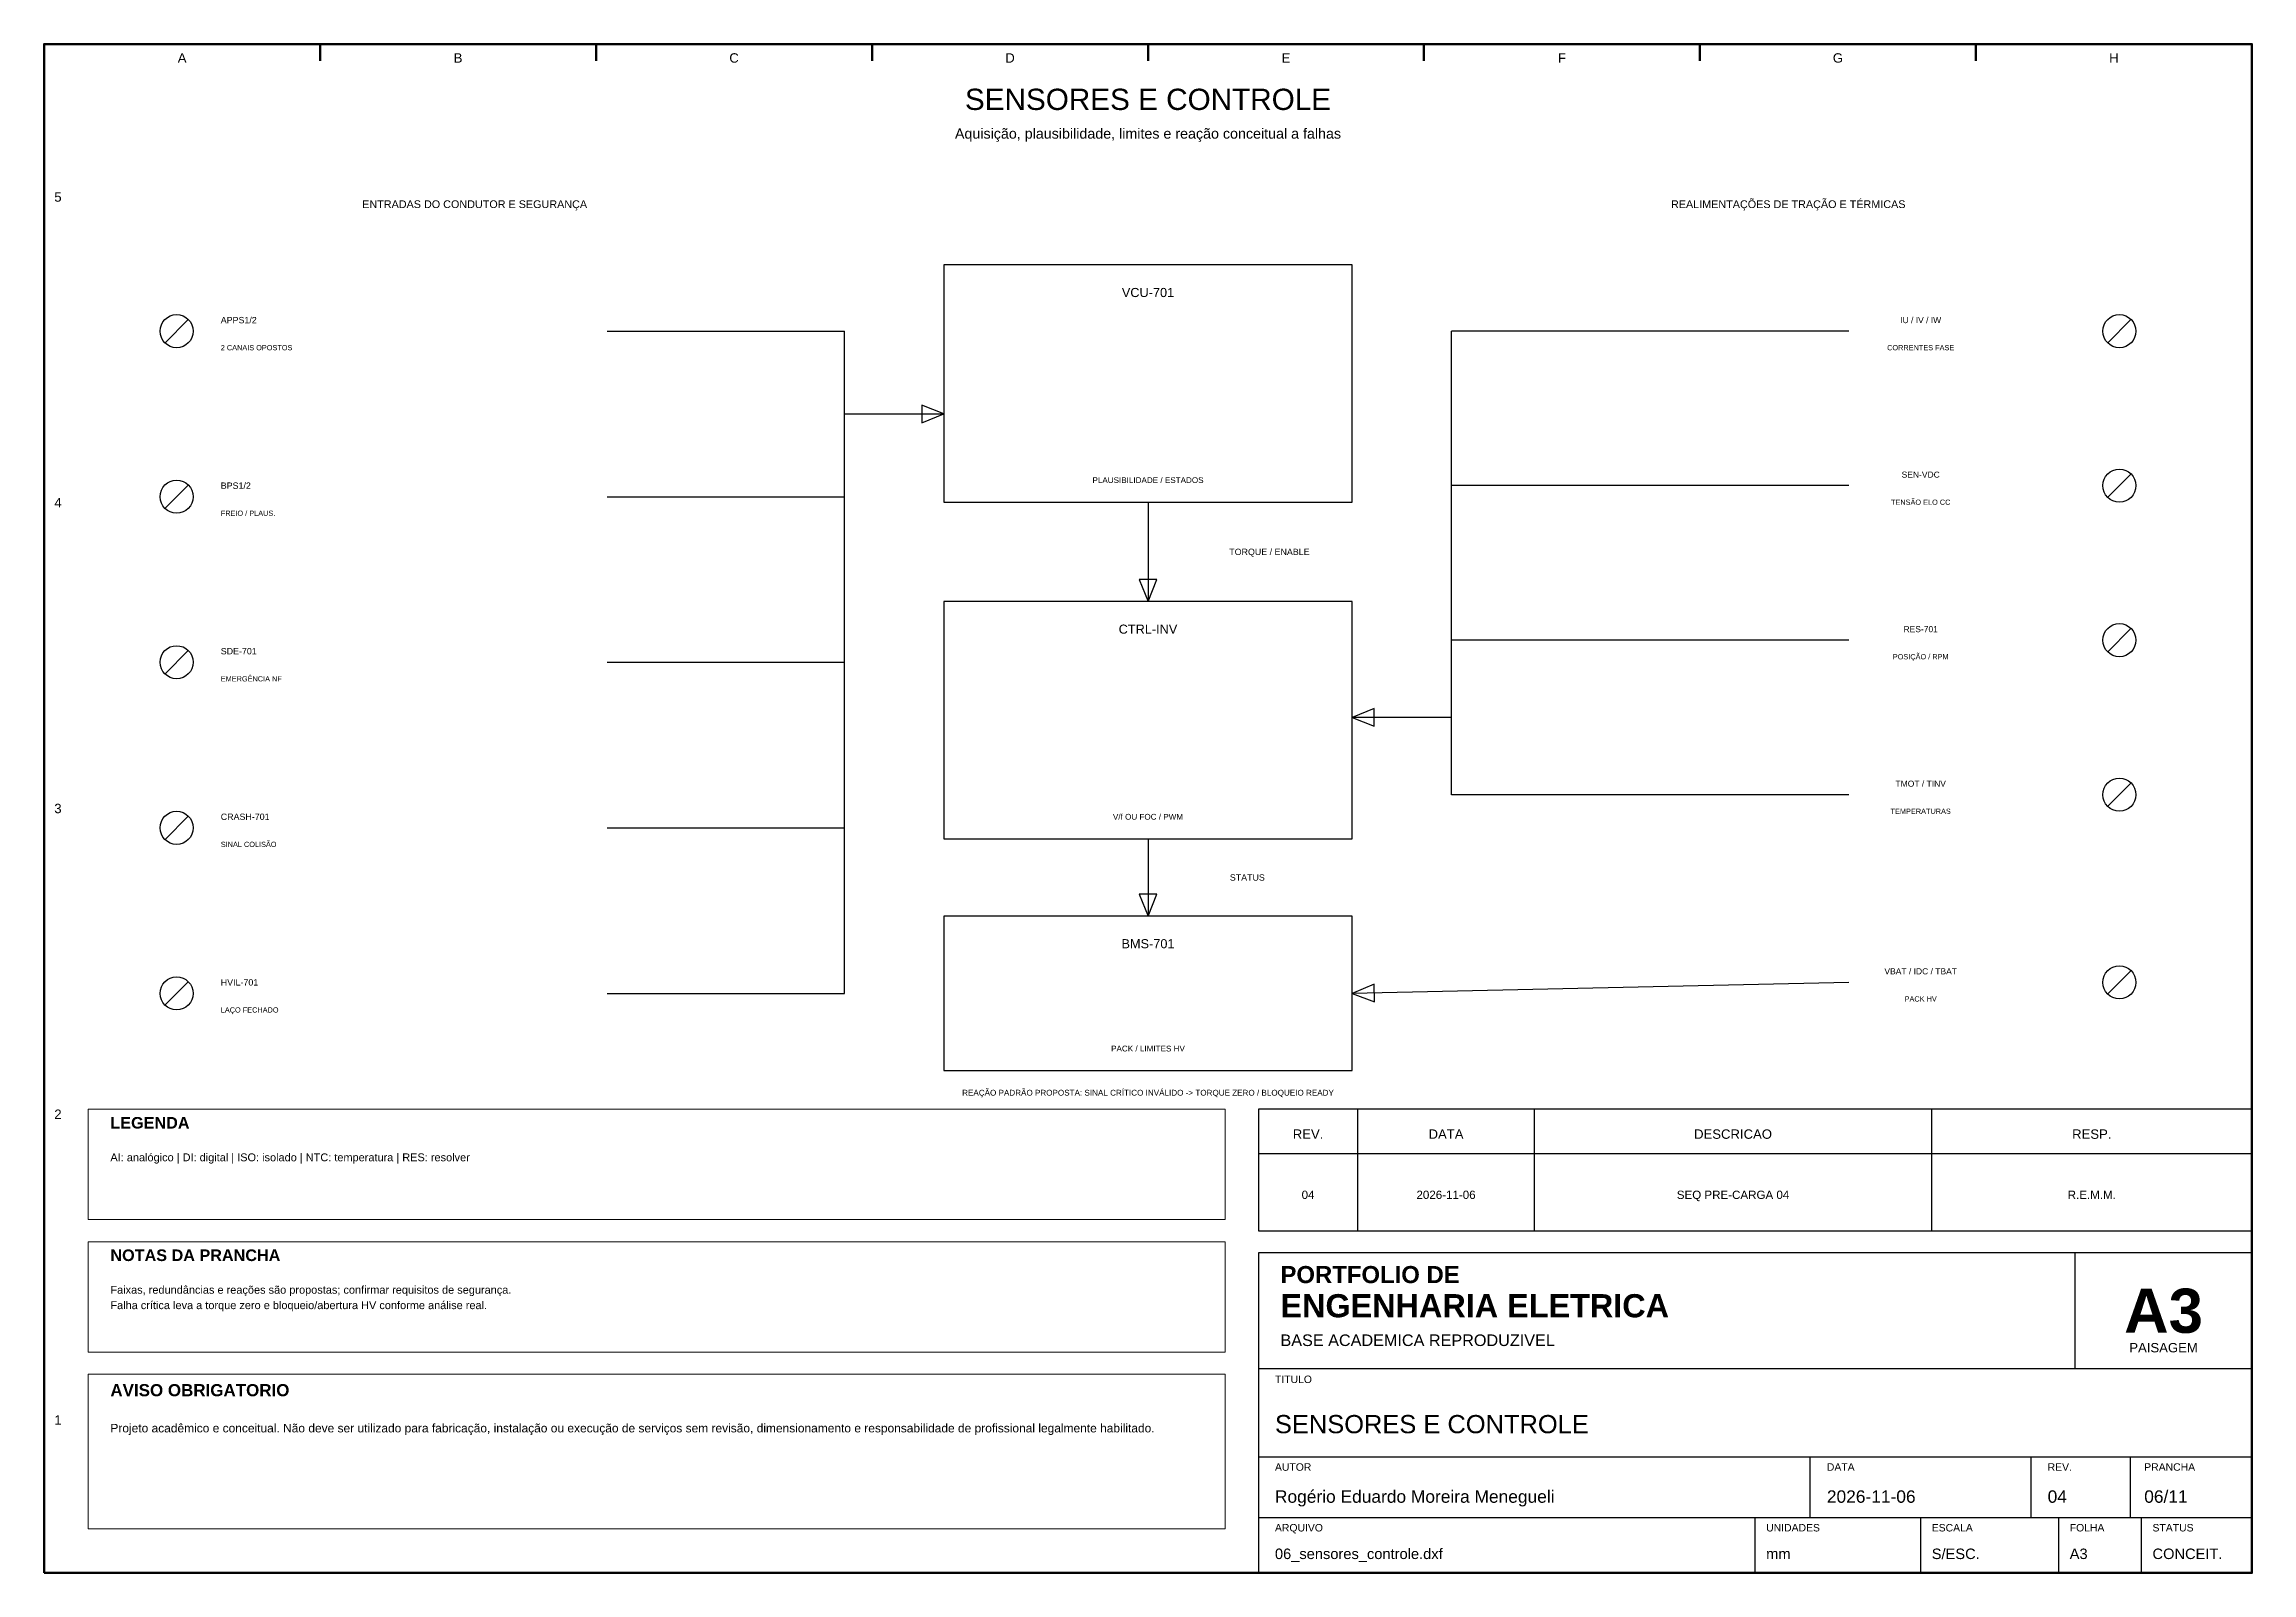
# Model space of a CAD drawing. Header units: millimetres. Extents: x 10 to 410, y 10 to 287.
import ezdxf
from ezdxf.enums import TextEntityAlignment as Align

# ---------------------------------------------------------------- set-up
doc = ezdxf.new("R2010")
doc.units = ezdxf.units.MM
for name, color, linetype, lineweight in [('00_MOLDURA', 7, 'CONTINUOUS', 50), ('01_CARIMBO', 7, 'CONTINUOUS', 25), ('02_TEXTO', 7, 'CONTINUOUS', 18), ('06_COMANDO', 94, 'CONTINUOUS', 25), ('07_INSTRUMENTACAO', 202, 'CONTINUOUS', 25), ('12_LEGENDA', 7, 'CONTINUOUS', 18), ('13_NOTAS', 7, 'CONTINUOUS', 18)]:
    doc.layers.add(name, color=color, linetype=linetype, lineweight=lineweight)
doc.styles.add('PORTFOLIO_TEXTO', font='arial.ttf')
doc.styles.add('PORTFOLIO_TITULO', font='arialbd.ttf', dxfattribs={"width": 0.92})

# ---------------------------------------------------------------- blocks, each defined once
blk = doc.blocks.new('CARIMBO_A3')
at = {"layer": '01_CARIMBO'}
for p, q in [((148, 37), (148, 58)), ((0, 37), (180, 37)), ((0, 21), (180, 21)), ((100, 10), (100, 21)), ((140, 10), (140, 21)), ((158, 10), (158, 21)), ((0, 10), (180, 10)), ((90, 0), (90, 10)), ((120, 0), (120, 10)), ((145, 0), (145, 10)), ((160, 0), (160, 10))]:
    blk.add_line(p, q, dxfattribs=at)
blk.add_lwpolyline([(0, 0), (180, 0), (180, 58), (0, 58)], close=True, dxfattribs=at)
at = {"layer": '01_CARIMBO', "style": 'PORTFOLIO_TEXTO'}
for s, p in [('TITULO', (3, 34.4)), ('AUTOR', (3, 18.5)), ('DATA', (103, 18.5)), ('REV.', (143, 18.5)), ('PRANCHA', (160.5, 18.5)), ('ARQUIVO', (3, 7.5)), ('UNIDADES', (92, 7.5)), ('ESCALA', (122, 7.5)), ('FOLHA', (147, 7.5)), ('STATUS', (162, 7.5))]:
    blk.add_text(s, height=1.35, dxfattribs=at).set_placement(p)
at = {"layer": '02_TEXTO'}
for s, height, style, p in [('PORTFOLIO DE', 3.1, 'PORTFOLIO_TITULO', (4, 52.5)), ('ENGENHARIA ELETRICA', 4.2, 'PORTFOLIO_TITULO', (4, 46.3)), ('BASE ACADEMICA REPRODUZIVEL', 2.1, 'PORTFOLIO_TEXTO', (4, 41.1))]:
    blk.add_text(s, height=height, dxfattribs=dict(at, style=style)).set_placement(p)
for s, height, style, p in [('A3', 8, 'PORTFOLIO_TITULO', (164, 47.5)), ('PAISAGEM', 1.7, 'PORTFOLIO_TEXTO', (164, 40.8))]:
    blk.add_text(s, height=height, dxfattribs=dict(at, style=style)).set_placement(p, align=Align.MIDDLE_CENTER)
at = {"layer": '02_TEXTO', "style": 'PORTFOLIO_TEXTO'}
for tag, p, height in [('TITULO', (3, 25.3), 3.3), ('AUTOR', (3, 12.7), 2.25), ('DATA', (103, 12.7), 2.25), ('REVISAO', (143, 12.7), 2.25), ('PRANCHA', (160.5, 12.7), 2.25), ('ARQUIVO', (3, 2.5), 1.9), ('UNIDADES', (92, 2.5), 1.9), ('ESCALA', (122, 2.5), 1.9), ('FOLHA', (147, 2.5), 1.9), ('STATUS', (162, 2.5), 1.9)]:
    blk.add_attdef(tag, p, '', height=height, dxfattribs=at)
blk = doc.blocks.new('P07_SENSOR')
at = {"layer": '07_INSTRUMENTACAO'}
blk.add_line((-2.1, -2.1), (2.1, 2.1), dxfattribs=at)
blk.add_circle((0, 0), 3, dxfattribs=at)

msp = doc.modelspace()

# ---------------------------------------------------------------- linework, layer by layer
at = {"layer": '00_MOLDURA'}
for p, q in [((60, 287), (60, 284)), ((110, 287), (110, 284)), ((160, 287), (160, 284)), ((210, 287), (210, 284)), ((260, 287), (260, 284)), ((310, 287), (310, 284)), ((360, 287), (360, 284))]:
    msp.add_line(p, q, dxfattribs=at)
msp.add_lwpolyline([(10, 10), (410, 10), (410, 287), (10, 287)], close=True, dxfattribs=at)
at = {"layer": '01_CARIMBO'}
for p, q in [((248, 72), (248, 94)), ((280, 72), (280, 94)), ((352, 72), (352, 94)), ((230, 86), (410, 86))]:
    msp.add_line(p, q, dxfattribs=at)
msp.add_lwpolyline([(230, 72), (410, 72), (410, 94), (230, 94)], close=True, dxfattribs=at)
at = {"layer": '06_COMANDO'}
for p, q in [((210, 204), (210, 186)), ((210, 143), (210, 129))]:
    msp.add_line(p, q, dxfattribs=at)
for points in [[(173, 204), (247, 204), (247, 247), (173, 247)], [(210, 186), (211.6, 190), (208.4, 190)], [(173, 143), (247, 143), (247, 186), (173, 186)], [(210, 129), (211.6, 133), (208.4, 133)], [(173, 101), (247, 101), (247, 129), (173, 129)]]:
    msp.add_lwpolyline(points, close=True, dxfattribs=at)
at = {"layer": '07_INSTRUMENTACAO'}
for p, q in [((112, 235), (155, 235)), ((155, 115), (155, 235)), ((265, 151), (265, 235)), ((337, 235), (265, 235)), ((155, 220), (173, 220)), ((112, 205), (155, 205)), ((337, 207), (265, 207)), ((337, 179), (265, 179)), ((112, 175), (155, 175)), ((265, 165), (247, 165)), ((337, 151), (265, 151)), ((112, 145), (155, 145)), ((337, 117), (247, 115)), ((112, 115), (155, 115))]:
    msp.add_line(p, q, dxfattribs=at)
for points in [[(173, 220), (169, 221.6), (169, 218.4)], [(247, 165), (251, 163.4), (251, 166.6)], [(247, 115), (251.03, 113.49), (250.96, 116.69)]]:
    msp.add_lwpolyline(points, close=True, dxfattribs=at)
at = {"layer": '12_LEGENDA'}
msp.add_lwpolyline([(18, 74), (224, 74), (224, 94), (18, 94)], close=True, dxfattribs=at)
at = {"layer": '13_NOTAS'}
for points in [[(18, 50), (224, 50), (224, 70), (18, 70)], [(18, 18), (224, 18), (224, 46), (18, 46)]]:
    msp.add_lwpolyline(points, close=True, dxfattribs=at)

# ---------------------------------------------------------------- block references
at = {"layer": '01_CARIMBO'}
msp.add_blockref('CARIMBO_A3', (230, 10), dxfattribs=at).add_auto_attribs({'TITULO': 'SENSORES E CONTROLE', 'AUTOR': 'Rogério Eduardo Moreira Menegueli', 'DATA': '2026-11-06', 'REVISAO': '04', 'PRANCHA': '06/11', 'ARQUIVO': '06_sensores_controle.dxf', 'UNIDADES': 'mm', 'ESCALA': 'S/ESC.', 'FOLHA': 'A3', 'STATUS': 'CONCEIT.'})
at = {"layer": '07_INSTRUMENTACAO'}
for p in [(34, 235), (386, 235), (34, 205), (386, 207), (386, 179), (34, 175), (386, 151), (34, 145), (386, 117), (34, 115)]:
    msp.add_blockref('P07_SENSOR', p, dxfattribs=at)

# ---------------------------------------------------------------- texts
at = {"layer": '00_MOLDURA', "style": 'PORTFOLIO_TEXTO'}
for s, p in [('A', (35, 284.5)), ('B', (85, 284.5)), ('C', (135, 284.5)), ('D', (185, 284.5)), ('E', (235, 284.5)), ('F', (285, 284.5)), ('G', (335, 284.5)), ('H', (385, 284.5)), ('5', (12.5, 259.3)), ('4', (12.5, 203.9)), ('3', (12.5, 148.5)), ('2', (12.5, 93.1)), ('1', (12.5, 37.7))]:
    msp.add_text(s, height=1.7, dxfattribs=at).set_placement(p, align=Align.MIDDLE_CENTER)
at = {"layer": '01_CARIMBO', "style": 'PORTFOLIO_TEXTO'}
for s, p in [('REV.', (239, 89.5)), ('DATA', (264, 89.5)), ('DESCRICAO', (316, 89.5)), ('RESP.', (381, 89.5))]:
    msp.add_text(s, height=1.7, dxfattribs=at).set_placement(p, align=Align.MIDDLE_CENTER)
at = {"layer": '02_TEXTO', "style": 'PORTFOLIO_TEXTO'}
for s, height, p in [('SENSORES E CONTROLE', 3.85, (210, 277)), ('Aquisição, plausibilidade, limites e reação conceitual a falhas', 1.85, (210, 270.8)), ('CORRENTES FASE', 0.95, (350, 232)), ('PLAUSIBILIDADE / ESTADOS', 1.05, (210, 208)), ('TENSÃO ELO CC', 0.95, (350, 204)), ('POSIÇÃO / RPM', 0.95, (350, 176)), ('TEMPERATURAS', 0.95, (350, 148)), ('V/f OU FOC / PWM', 1.05, (210, 147)), ('PACK HV', 0.95, (350, 114)), ('PACK / LIMITES HV', 1.05, (210, 105)), ('04', 1.5, (239, 78.5)), ('2026-11-06', 1.5, (264, 78.5)), ('SEQ PRE-CARGA 04', 1.5, (316, 78.5)), ('R.E.M.M.', 1.5, (381, 78.5))]:
    msp.add_text(s, height=height, dxfattribs=at).set_placement(p, align=Align.MIDDLE_CENTER)
for s, p in [('2 CANAIS OPOSTOS', (42, 232)), ('FREIO / PLAUS.', (42, 202)), ('EMERGÊNCIA NF', (42, 172)), ('SINAL COLISÃO', (42, 142)), ('LAÇO FECHADO', (42, 112))]:
    msp.add_text(s, height=0.95, dxfattribs=at).set_placement(p, align=Align.MIDDLE_LEFT)
at = {"layer": '06_COMANDO', "style": 'PORTFOLIO_TEXTO'}
for s, height, p in [('VCU-701', 1.65, (210, 242)), ('TORQUE / ENABLE', 1.15, (232, 195)), ('CTRL-INV', 1.65, (210, 181)), ('STATUS', 1.15, (228, 136)), ('BMS-701', 1.65, (210, 124))]:
    msp.add_text(s, height=height, dxfattribs=at).set_placement(p, align=Align.MIDDLE_CENTER)
at = {"layer": '07_INSTRUMENTACAO', "style": 'PORTFOLIO_TEXTO'}
for s, height, p in [('ENTRADAS DO CONDUTOR E SEGURANÇA', 1.4, (88, 258)), ('REALIMENTAÇÕES DE TRAÇÃO E TÉRMICAS', 1.4, (326, 258)), ('IU / IV / IW', 1.1, (350, 237)), ('SEN-VDC', 1.1, (350, 209)), ('RES-701', 1.1, (350, 181)), ('TMOT / TINV', 1.1, (350, 153)), ('VBAT / IDC / TBAT', 1.1, (350, 119))]:
    msp.add_text(s, height=height, dxfattribs=at).set_placement(p, align=Align.MIDDLE_CENTER)
for s, p in [('APPS1/2', (42, 237)), ('BPS1/2', (42, 207)), ('SDE-701', (42, 177)), ('CRASH-701', (42, 147)), ('HVIL-701', (42, 117))]:
    msp.add_text(s, height=1.15, dxfattribs=at).set_placement(p, align=Align.MIDDLE_LEFT)
at = {"layer": '12_LEGENDA', "style": 'PORTFOLIO_TITULO'}
msp.add_text('LEGENDA', height=2.1, dxfattribs=at).set_placement((22, 90.5))
at = {"layer": '12_LEGENDA', "insert": (22, 86), "char_height": 1.42, "width": 198, "attachment_point": 1, "line_spacing_factor": 1.18, "style": 'PORTFOLIO_TEXTO'}
msp.add_mtext('AI: analógico | DI: digital | ISO: isolado | NTC: temperatura | RES: resolver', dxfattribs=at)
at = {"layer": '13_NOTAS', "style": 'PORTFOLIO_TEXTO'}
msp.add_text('REAÇÃO PADRÃO PROPOSTA: SINAL CRÍTICO INVÁLIDO -> TORQUE ZERO / BLOQUEIO READY', height=1.05, dxfattribs=at).set_placement((210, 97), align=Align.MIDDLE_CENTER)
at = {"layer": '13_NOTAS', "style": 'PORTFOLIO_TITULO'}
for s, height, p in [('NOTAS DA PRANCHA', 2.1, (22, 66.5)), ('AVISO OBRIGATORIO', 2.2, (22, 42))]:
    msp.add_text(s, height=height, dxfattribs=at).set_placement(p)
at = {"layer": '13_NOTAS', "width": 198, "attachment_point": 1, "line_spacing_factor": 1.18, "style": 'PORTFOLIO_TEXTO'}
for s, insert, char_height in [('Faixas, redundâncias e reações são propostas; confirmar requisitos de segurança.\\PFalha crítica leva a torque zero e bloqueio/abertura HV conforme análise real.', (22, 62), 1.42), ('Projeto acadêmico e conceitual. Não deve ser utilizado para fabricação, instalação ou execução de serviços sem revisão, dimensionamento e responsabilidade de profissional legalmente habilitado.', (22, 37), 1.55)]:
    msp.add_mtext(s, dxfattribs=dict(at, insert=insert, char_height=char_height))

doc.saveas('drawing.dxf')
